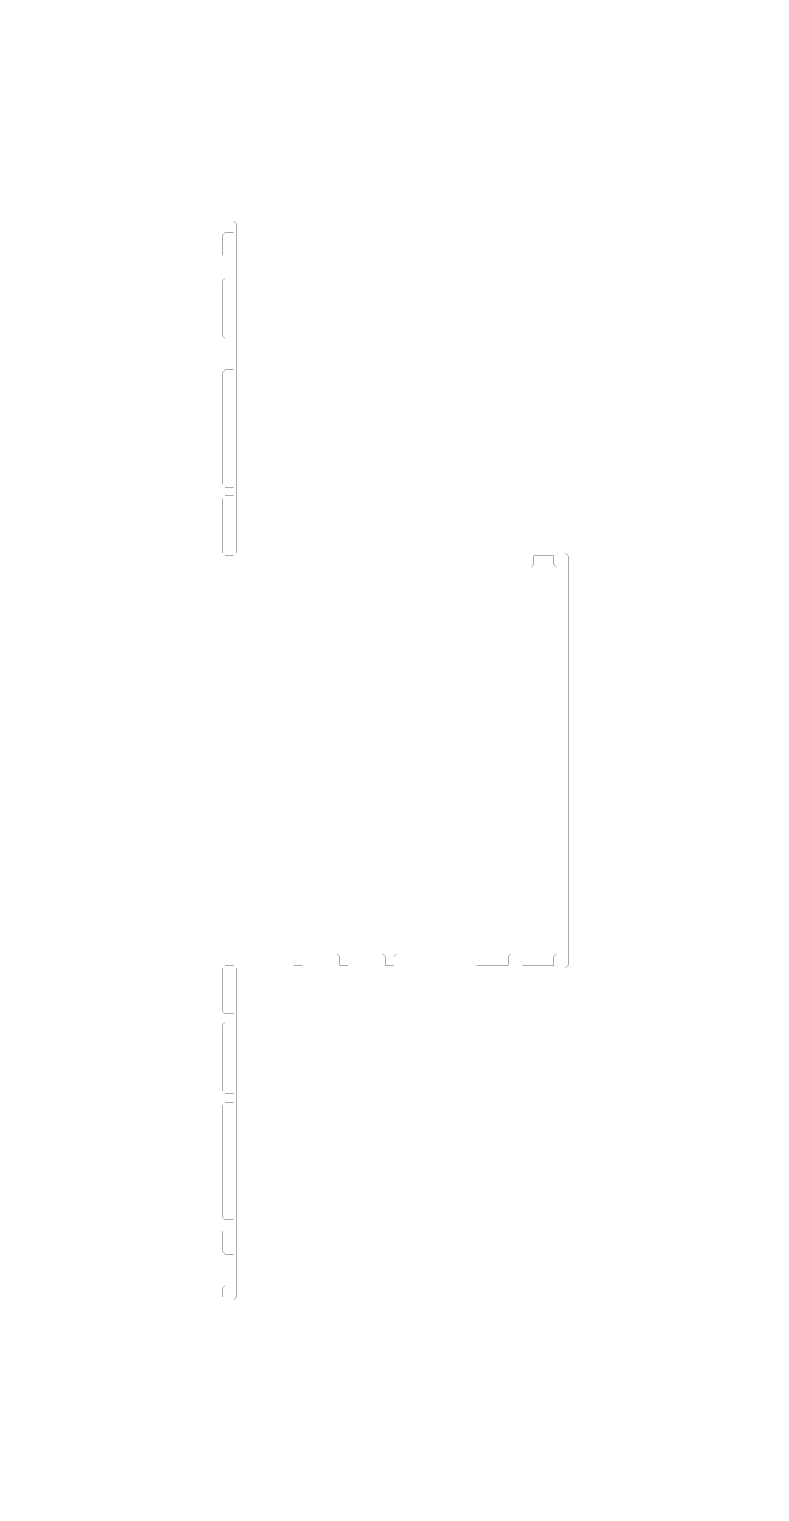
# Model space of a CAD drawing. Header units: metres. Extents: x 0 to 4971, y -4971 to 0.
# Drawn here: x 2485 to 4971, y -4971 to 0 of the extents above; entities that cross this region are included whole.
import ezdxf

# ---------------------------------------------------------------- set-up
doc = ezdxf.new("R2010")
doc.units = ezdxf.units.M
doc.layers.add('conductor', color=1, linetype='Continuous')
doc.layers.add('substrate', color=5, linetype='Continuous')

msp = doc.modelspace()

# ---------------------------------------------------------------- linework, layer by layer
at = {"layer": 'conductor', "const_width": 0.5}
msp.add_lwpolyline([(2480.6, -4309.5), (2490.3, -4309.5), (2500.1, -4309.5), (2509.8, -4309.5), (2519.5, -4309.5), (2529.3, -4309.5), (2539, -4309.5), (2548.7, -4309.5), (2558.4, -4309.5), (2568.2, -4309.5), (2577.9, -4309.5), (2587.6, -4309.5), (2597.3, -4309.5), (2607.1, -4309.5), (2616.8, -4309.5), (2626.5, -4309.5), (2636.3, -4309.5), (2646, -4309.5), (2655.7, -4309.5), (2665.4, -4309.5), (2675.2, -4309.5), (2684.9, -4309.5), (2694.6, -4309.5), (2704.4, -4309.5), (2714.1, -4309.5), (2723.8, -4309.5), (2733.5, -4309.5), (2743.3, -4309.5), (2753, -4309.5), (2762.7, -4309.5), (2772.4, -4309.5), (2782.2, -4309.5), (2791.9, -4309.5), (2801.6, -4309.5), (2811.4, -4309.5), (2821.1, -4309.5), (2830.8, -4309.5), (2840.5, -4309.5), (2850.3, -4309.5), (2860, -4309.5), (2869.7, -4309.5), (2879.5, -4309.5), (2889.2, -4309.5), (2898.9, -4309.5), (2908.6, -4309.5), (2918.4, -4309.5), (2928.1, -4309.5), (2937.8, -4309.5), (2947.5, -4309.5), (2957.3, -4309.5), (2967, -4309.5), (2976.7, -4309.5), (2986.5, -4309.5), (2996.2, -4309.5), (3005.9, -4309.5), (3015.6, -4309.5), (3025.4, -4309.5), (3035.1, -4309.5), (3044.8, -4309.5), (3054.6, -4309.5), (3064.3, -4309.5), (3074, -4309.5), (3083.7, -4309.5), (3093.5, -4309.5), (3103.2, -4309.5), (3112.9, -4309.5), (3122.7, -4309.5), (3132.4, -4309.5), (3142.1, -4309.5), (3142.1, -4299.7), (3142.1, -4290), (3142.1, -4280.3), (3151.8, -4270.5), (3161.6, -4270.5), (3171.3, -4270.5), (3181, -4270.5), (3181, -4260.8), (3181, -4251.1), (3181, -4241.4), (3181, -4231.6), (3181, -4221.9), (3181, -4212.2), (3181, -4202.4), (3181, -4192.7), (3181, -4183), (3181, -4173.3), (3181, -4163.5), (3171.3, -4163.5), (3161.6, -4163.5), (3151.8, -4163.5), (3142.1, -4153.8), (3142.1, -4144.1), (3142.1, -4134.4), (3142.1, -4124.6), (3142.1, -4114.9), (3142.1, -4105.2), (3142.1, -4095.4), (3142.1, -4085.7), (3151.8, -4076), (3161.6, -4076), (3171.3, -4076), (3181, -4076), (3181, -4066.3), (3181, -4056.5), (3181, -4046.8), (3171.3, -4046.8), (3161.6, -4046.8), (3151.8, -4046.8), (3142.1, -4037.1), (3142.1, -4027.3), (3142.1, -4017.6), (3142.1, -4007.9), (3142.1, -3998.2), (3142.1, -3988.4), (3142.1, -3978.7), (3142.1, -3969), (3142.1, -3959.2), (3142.1, -3949.5), (3142.1, -3939.8), (3142.1, -3930.1), (3142.1, -3920.3), (3142.1, -3910.6), (3142.1, -3900.9), (3142.1, -3891.2), (3142.1, -3881.4), (3142.1, -3871.7), (3142.1, -3862), (3142.1, -3852.2), (3142.1, -3842.5), (3142.1, -3832.8), (3142.1, -3823.1), (3142.1, -3813.3), (3142.1, -3803.6), (3142.1, -3793.9), (3142.1, -3784.1), (3142.1, -3774.4), (3142.1, -3764.7), (3142.1, -3755), (3142.1, -3745.2), (3142.1, -3735.5), (3142.1, -3725.8), (3142.1, -3716.1), (3142.1, -3706.3), (3142.1, -3696.6), (3142.1, -3686.9), (3142.1, -3677.1), (3142.1, -3667.4), (3142.1, -3657.7), (3151.8, -3648), (3161.6, -3648), (3171.3, -3648), (3181, -3648), (3181, -3638.2), (3181, -3628.5), (3181, -3618.8), (3171.3, -3618.8), (3161.6, -3618.8), (3151.8, -3618.8), (3142.1, -3609), (3142.1, -3599.3), (3142.1, -3589.6), (3142.1, -3579.9), (3142.1, -3570.1), (3142.1, -3560.4), (3142.1, -3550.7), (3142.1, -3541), (3142.1, -3531.2), (3142.1, -3521.5), (3142.1, -3511.8), (3142.1, -3502), (3142.1, -3492.3), (3142.1, -3482.6), (3142.1, -3472.9), (3142.1, -3463.1), (3142.1, -3453.4), (3142.1, -3443.7), (3142.1, -3433.9), (3142.1, -3424.2), (3142.1, -3414.5), (3142.1, -3404.8), (3142.1, -3395), (3142.1, -3385.3), (3151.8, -3375.6), (3161.6, -3375.6), (3171.3, -3375.6), (3181, -3375.6), (3181, -3365.8), (3181, -3356.1), (3181, -3346.4), (3171.3, -3346.4), (3161.6, -3346.4), (3151.8, -3346.4), (3142.1, -3336.7), (3142.1, -3326.9), (3142.1, -3317.2), (3142.1, -3307.5), (3142.1, -3297.8), (3142.1, -3288), (3142.1, -3278.3), (3142.1, -3268.6), (3142.1, -3258.8), (3142.1, -3249.1), (3142.1, -3239.4), (3142.1, -3229.7), (3142.1, -3219.9), (3142.1, -3210.2), (3142.1, -3200.5), (3142.1, -3190.7), (3151.8, -3181), (3161.6, -3181), (3171.3, -3181), (3181, -3181), (3181, -3171.3), (3181, -3161.6), (3181, -3151.8), (3190.7, -3142.1), (3200.5, -3142.1), (3210.2, -3142.1), (3219.9, -3142.1), (3229.7, -3142.1), (3239.4, -3142.1), (3249.1, -3142.1), (3258.8, -3142.1), (3268.6, -3142.1), (3278.3, -3142.1), (3288, -3142.1), (3297.8, -3142.1), (3307.5, -3142.1), (3317.2, -3142.1), (3326.9, -3142.1), (3336.7, -3142.1), (3346.4, -3142.1), (3356.1, -3142.1), (3365.8, -3142.1), (3375.6, -3142.1), (3385.3, -3151.8), (3385.3, -3161.6), (3385.3, -3171.3), (3385.3, -3181), (3395, -3181), (3404.8, -3181), (3414.5, -3181), (3414.5, -3171.3), (3414.5, -3161.6), (3414.5, -3151.8), (3424.2, -3142.1), (3433.9, -3142.1), (3443.7, -3142.1), (3453.4, -3142.1), (3463.1, -3142.1), (3472.9, -3142.1), (3482.6, -3142.1), (3492.3, -3142.1), (3502, -3142.1), (3511.8, -3142.1), (3521.5, -3142.1), (3531.2, -3142.1), (3541, -3151.8), (3541, -3161.6), (3541, -3171.3), (3541, -3181), (3550.7, -3181), (3560.4, -3181), (3570.1, -3181), (3570.1, -3171.3), (3570.1, -3161.6), (3570.1, -3151.8), (3579.9, -3142.1), (3589.6, -3142.1), (3599.3, -3142.1), (3609, -3142.1), (3618.8, -3142.1), (3628.5, -3142.1), (3638.2, -3142.1), (3648, -3142.1), (3657.7, -3142.1), (3667.4, -3142.1), (3677.1, -3142.1), (3686.9, -3142.1), (3696.6, -3151.8), (3696.6, -3161.6), (3696.6, -3171.3), (3696.6, -3181), (3706.3, -3181), (3716.1, -3181), (3725.8, -3181), (3725.8, -3171.3), (3725.8, -3161.6), (3725.8, -3151.8), (3735.5, -3142.1), (3745.2, -3142.1), (3755, -3142.1), (3764.7, -3142.1), (3774.4, -3142.1), (3784.1, -3142.1), (3793.9, -3142.1), (3803.6, -3142.1), (3813.3, -3142.1), (3823.1, -3142.1), (3832.8, -3142.1), (3842.5, -3142.1), (3852.2, -3142.1), (3862, -3142.1), (3871.7, -3142.1), (3881.4, -3142.1), (3891.2, -3142.1), (3900.9, -3142.1), (3910.6, -3142.1), (3920.3, -3142.1), (3930.1, -3142.1), (3939.8, -3142.1), (3949.5, -3142.1), (3959.2, -3142.1), (3969, -3142.1), (3978.7, -3142.1), (3988.4, -3142.1), (3998.2, -3142.1), (4007.9, -3151.8), (4007.9, -3161.6), (4007.9, -3171.3), (4007.9, -3181), (4017.6, -3181), (4027.3, -3181), (4037.1, -3181), (4046.8, -3181), (4056.5, -3181), (4066.3, -3181), (4076, -3181), (4085.7, -3181), (4095.4, -3181), (4105.2, -3181), (4114.9, -3181), (4114.9, -3171.3), (4114.9, -3161.6), (4114.9, -3151.8), (4124.6, -3142.1), (4134.4, -3142.1), (4144.1, -3142.1), (4153.8, -3142.1), (4163.5, -3151.8), (4163.5, -3161.6), (4163.5, -3171.3), (4163.5, -3181), (4173.3, -3181), (4183, -3181), (4192.7, -3181), (4202.4, -3181), (4212.2, -3181), (4221.9, -3181), (4231.6, -3181), (4241.4, -3181), (4251.1, -3181), (4260.8, -3181), (4270.5, -3181), (4270.5, -3171.3), (4270.5, -3161.6), (4270.5, -3151.8), (4280.3, -3142.1), (4290, -3142.1), (4299.7, -3142.1), (4309.5, -3142.1), (4309.5, -3132.4), (4309.5, -3122.7), (4309.5, -3112.9), (4309.5, -3103.2), (4309.5, -3093.5), (4309.5, -3083.7), (4309.5, -3074), (4309.5, -3064.3), (4309.5, -3054.6), (4309.5, -3044.8), (4309.5, -3035.1), (4309.5, -3025.4), (4309.5, -3015.6), (4309.5, -3005.9), (4309.5, -2996.2), (4309.5, -2986.5), (4309.5, -2976.7), (4309.5, -2967), (4309.5, -2957.3), (4309.5, -2947.5), (4309.5, -2937.8), (4309.5, -2928.1), (4309.5, -2918.4), (4309.5, -2908.6), (4309.5, -2898.9), (4309.5, -2889.2), (4309.5, -2879.5), (4309.5, -2869.7), (4309.5, -2860), (4309.5, -2850.3), (4309.5, -2840.5), (4309.5, -2830.8), (4309.5, -2821.1), (4309.5, -2811.4), (4309.5, -2801.6), (4309.5, -2791.9), (4309.5, -2782.2), (4309.5, -2772.4), (4309.5, -2762.7), (4309.5, -2753), (4309.5, -2743.3), (4309.5, -2733.5), (4309.5, -2723.8), (4309.5, -2714.1), (4309.5, -2704.4), (4309.5, -2694.6), (4309.5, -2684.9), (4309.5, -2675.2), (4309.5, -2665.4), (4309.5, -2655.7), (4309.5, -2646), (4309.5, -2636.3), (4309.5, -2626.5), (4309.5, -2616.8), (4309.5, -2607.1), (4309.5, -2597.3), (4309.5, -2587.6), (4309.5, -2577.9), (4309.5, -2568.2), (4309.5, -2558.4), (4309.5, -2548.7), (4309.5, -2539), (4309.5, -2529.3), (4309.5, -2519.5), (4309.5, -2509.8), (4309.5, -2500.1), (4309.5, -2490.3), (4309.5, -2480.6), (4309.5, -2470.9), (4309.5, -2461.2), (4309.5, -2451.4), (4309.5, -2441.7), (4309.5, -2432), (4309.5, -2422.2), (4309.5, -2412.5), (4309.5, -2402.8), (4309.5, -2393.1), (4309.5, -2383.3), (4309.5, -2373.6), (4309.5, -2363.9), (4309.5, -2354.1), (4309.5, -2344.4), (4309.5, -2334.7), (4309.5, -2325), (4309.5, -2315.2), (4309.5, -2305.5), (4309.5, -2295.8), (4309.5, -2286.1), (4309.5, -2276.3), (4309.5, -2266.6), (4309.5, -2256.9), (4309.5, -2247.1), (4309.5, -2237.4), (4309.5, -2227.7), (4309.5, -2218), (4309.5, -2208.2), (4309.5, -2198.5), (4309.5, -2188.8), (4309.5, -2179), (4309.5, -2169.3), (4309.5, -2159.6), (4309.5, -2149.9), (4309.5, -2140.1), (4309.5, -2130.4), (4309.5, -2120.7), (4309.5, -2111), (4309.5, -2101.2), (4309.5, -2091.5), (4309.5, -2081.8), (4309.5, -2072), (4309.5, -2062.3), (4309.5, -2052.6), (4309.5, -2042.9), (4309.5, -2033.1), (4309.5, -2023.4), (4309.5, -2013.7), (4309.5, -2003.9), (4309.5, -1994.2), (4309.5, -1984.5), (4309.5, -1974.8), (4309.5, -1965), (4309.5, -1955.3), (4309.5, -1945.6), (4309.5, -1935.8), (4309.5, -1926.1), (4309.5, -1916.4), (4309.5, -1906.7), (4309.5, -1896.9), (4309.5, -1887.2), (4309.5, -1877.5), (4309.5, -1867.8), (4309.5, -1858), (4309.5, -1848.3), (4309.5, -1838.6), (4309.5, -1828.8), (4299.7, -1828.8), (4290, -1828.8), (4280.3, -1828.8), (4270.5, -1819.1), (4270.5, -1809.4), (4270.5, -1799.7), (4270.5, -1789.9), (4260.8, -1789.9), (4251.1, -1789.9), (4241.4, -1789.9), (4231.6, -1789.9), (4221.9, -1789.9), (4212.2, -1789.9), (4202.4, -1789.9), (4202.4, -1799.7), (4202.4, -1809.4), (4202.4, -1819.1), (4192.7, -1828.8), (4183, -1828.8), (4173.3, -1828.8), (4163.5, -1828.8), (4153.8, -1828.8), (4144.1, -1828.8), (4134.4, -1828.8), (4124.6, -1828.8), (4114.9, -1828.8), (4105.2, -1828.8), (4095.4, -1828.8), (4085.7, -1828.8), (4076, -1828.8), (4066.3, -1828.8), (4056.5, -1828.8), (4046.8, -1828.8), (4037.1, -1828.8), (4027.3, -1828.8), (4017.6, -1828.8), (4007.9, -1828.8), (3998.2, -1828.8), (3988.4, -1828.8), (3978.7, -1828.8), (3969, -1828.8), (3959.2, -1828.8), (3949.5, -1828.8), (3939.8, -1828.8), (3930.1, -1828.8), (3920.3, -1828.8), (3910.6, -1828.8), (3900.9, -1828.8), (3891.2, -1828.8), (3881.4, -1828.8), (3871.7, -1828.8), (3862, -1828.8), (3852.2, -1828.8), (3842.5, -1828.8), (3832.8, -1828.8), (3823.1, -1828.8), (3813.3, -1828.8), (3803.6, -1828.8), (3793.9, -1828.8), (3784.1, -1828.8), (3774.4, -1828.8), (3764.7, -1828.8), (3755, -1828.8), (3745.2, -1828.8), (3735.5, -1828.8), (3725.8, -1828.8), (3716.1, -1828.8), (3706.3, -1828.8), (3696.6, -1828.8), (3686.9, -1828.8), (3677.1, -1828.8), (3667.4, -1828.8), (3657.7, -1828.8), (3648, -1828.8), (3638.2, -1828.8), (3628.5, -1828.8), (3618.8, -1828.8), (3609, -1828.8), (3599.3, -1828.8), (3589.6, -1828.8), (3579.9, -1828.8), (3570.1, -1828.8), (3560.4, -1828.8), (3550.7, -1828.8), (3541, -1828.8), (3531.2, -1828.8), (3521.5, -1828.8), (3511.8, -1828.8), (3502, -1828.8), (3492.3, -1828.8), (3482.6, -1828.8), (3472.9, -1828.8), (3463.1, -1828.8), (3453.4, -1828.8), (3443.7, -1828.8), (3433.9, -1828.8), (3424.2, -1828.8), (3414.5, -1828.8), (3404.8, -1828.8), (3395, -1828.8), (3385.3, -1828.8), (3375.6, -1828.8), (3365.8, -1828.8), (3356.1, -1828.8), (3346.4, -1828.8), (3336.7, -1828.8), (3326.9, -1828.8), (3317.2, -1828.8), (3307.5, -1828.8), (3297.8, -1828.8), (3288, -1828.8), (3278.3, -1828.8), (3268.6, -1828.8), (3258.8, -1828.8), (3249.1, -1828.8), (3239.4, -1828.8), (3229.7, -1828.8), (3219.9, -1828.8), (3210.2, -1828.8), (3200.5, -1828.8), (3190.7, -1828.8), (3181, -1819.1), (3181, -1809.4), (3181, -1799.7), (3181, -1789.9), (3171.3, -1789.9), (3161.6, -1789.9), (3151.8, -1789.9), (3142.1, -1780.2), (3142.1, -1770.5), (3142.1, -1760.7), (3142.1, -1751), (3142.1, -1741.3), (3142.1, -1731.6), (3142.1, -1721.8), (3142.1, -1712.1), (3142.1, -1702.4), (3142.1, -1692.7), (3142.1, -1682.9), (3142.1, -1673.2), (3142.1, -1663.5), (3142.1, -1653.7), (3142.1, -1644), (3142.1, -1634.3), (3142.1, -1624.6), (3142.1, -1614.8), (3142.1, -1605.1), (3142.1, -1595.4), (3151.8, -1585.6), (3161.6, -1585.6), (3171.3, -1585.6), (3181, -1585.6), (3181, -1575.9), (3181, -1566.2), (3181, -1556.5), (3171.3, -1556.5), (3161.6, -1556.5), (3151.8, -1556.5), (3142.1, -1546.7), (3142.1, -1537), (3142.1, -1527.3), (3142.1, -1517.6), (3142.1, -1507.8), (3142.1, -1498.1), (3142.1, -1488.4), (3142.1, -1478.6), (3142.1, -1468.9), (3142.1, -1459.2), (3142.1, -1449.5), (3142.1, -1439.7), (3142.1, -1430), (3142.1, -1420.3), (3142.1, -1410.5), (3142.1, -1400.8), (3142.1, -1391.1), (3142.1, -1381.4), (3142.1, -1371.6), (3142.1, -1361.9), (3142.1, -1352.2), (3142.1, -1342.4), (3142.1, -1332.7), (3142.1, -1323), (3142.1, -1313.3), (3142.1, -1303.5), (3142.1, -1293.8), (3142.1, -1284.1), (3142.1, -1274.4), (3142.1, -1264.6), (3142.1, -1254.9), (3142.1, -1245.2), (3142.1, -1235.4), (3142.1, -1225.7), (3142.1, -1216), (3142.1, -1206.3), (3142.1, -1196.5), (3142.1, -1186.8), (3142.1, -1177.1), (3142.1, -1167.3), (3151.8, -1157.6), (3161.6, -1157.6), (3171.3, -1157.6), (3181, -1157.6), (3181, -1147.9), (3181, -1138.2), (3181, -1128.4), (3181, -1118.7), (3181, -1109), (3181, -1099.3), (3181, -1089.5), (3181, -1079.8), (3181, -1070.1), (3181, -1060.3), (3181, -1050.6), (3171.3, -1050.6), (3161.6, -1050.6), (3151.8, -1050.6), (3142.1, -1040.9), (3142.1, -1031.2), (3142.1, -1021.4), (3142.1, -1011.7), (3142.1, -1002), (3142.1, -992.2), (3142.1, -982.5), (3142.1, -972.8), (3142.1, -963.1), (3142.1, -953.3), (3142.1, -943.6), (3142.1, -933.9), (3142.1, -924.1), (3142.1, -914.4), (3142.1, -904.7), (3142.1, -895), (3142.1, -885.2), (3142.1, -875.5), (3142.1, -865.8), (3142.1, -856.1), (3151.8, -846.3), (3161.6, -846.3), (3171.3, -846.3), (3181, -846.3), (3181, -836.6), (3181, -826.9), (3181, -817.1), (3181, -807.4), (3181, -797.7), (3181, -788), (3181, -778.2), (3171.3, -778.2), (3161.6, -778.2), (3151.8, -778.2), (3142.1, -768.5), (3142.1, -758.8), (3142.1, -749), (3142.1, -739.3), (3142.1, -729.6), (3142.1, -719.9), (3142.1, -710.1), (3142.1, -700.4), (3151.8, -690.7), (3161.6, -690.7), (3171.3, -690.7), (3181, -690.7), (3181, -681), (3181, -671.2), (3181, -661.5), (3171.3, -661.5), (3161.6, -661.5), (3151.8, -661.5), (3142.1, -661.5), (3132.4, -661.5), (3122.7, -661.5), (3112.9, -661.5), (3103.2, -661.5), (3093.5, -661.5), (3083.7, -661.5), (3074, -661.5), (3064.3, -661.5), (3054.6, -661.5), (3044.8, -661.5), (3035.1, -661.5), (3025.4, -661.5), (3015.6, -661.5), (3005.9, -661.5), (2996.2, -661.5), (2986.5, -661.5), (2976.7, -661.5), (2967, -661.5), (2957.3, -661.5), (2947.5, -661.5), (2937.8, -661.5), (2928.1, -661.5), (2918.4, -661.5), (2908.6, -661.5), (2898.9, -661.5), (2889.2, -661.5), (2879.5, -661.5), (2869.7, -661.5), (2860, -661.5), (2850.3, -661.5), (2840.5, -661.5), (2830.8, -661.5), (2821.1, -661.5), (2811.4, -661.5), (2801.6, -661.5), (2791.9, -661.5), (2782.2, -661.5), (2772.4, -661.5), (2762.7, -661.5), (2753, -661.5), (2743.3, -661.5), (2733.5, -661.5), (2723.8, -661.5), (2714.1, -661.5), (2704.4, -661.5), (2694.6, -661.5), (2684.9, -661.5), (2675.2, -661.5), (2665.4, -661.5), (2655.7, -661.5), (2646, -661.5), (2636.3, -661.5), (2626.5, -661.5), (2616.8, -661.5), (2607.1, -661.5), (2597.3, -661.5), (2587.6, -661.5), (2577.9, -661.5), (2568.2, -661.5), (2558.4, -661.5), (2548.7, -661.5), (2539, -661.5), (2529.3, -661.5), (2519.5, -661.5), (2509.8, -661.5), (2500.1, -661.5), (2490.3, -661.5), (2480.6, -661.5)], dxfattribs=at)
at = {"layer": 'substrate', "const_width": 0.5}
for points in [[(2480.6, -4970.9), (2490.3, -4970.9), (2500.1, -4970.9), (2509.8, -4970.9), (2519.5, -4970.9), (2529.3, -4970.9), (2539, -4970.9), (2548.7, -4970.9), (2558.4, -4970.9), (2568.2, -4970.9), (2577.9, -4970.9), (2587.6, -4970.9), (2597.3, -4970.9), (2607.1, -4970.9), (2616.8, -4970.9), (2626.5, -4970.9), (2636.3, -4970.9), (2646, -4970.9), (2655.7, -4970.9), (2665.4, -4970.9), (2675.2, -4970.9), (2684.9, -4970.9), (2694.6, -4970.9), (2704.4, -4970.9), (2714.1, -4970.9), (2723.8, -4970.9), (2733.5, -4970.9), (2743.3, -4970.9), (2753, -4970.9), (2762.7, -4970.9), (2772.4, -4970.9), (2782.2, -4970.9), (2791.9, -4970.9), (2801.6, -4970.9), (2811.4, -4970.9), (2821.1, -4970.9), (2830.8, -4970.9), (2840.5, -4970.9), (2850.3, -4970.9), (2860, -4970.9), (2869.7, -4970.9), (2879.5, -4970.9), (2889.2, -4970.9), (2898.9, -4970.9), (2908.6, -4970.9), (2918.4, -4970.9), (2928.1, -4970.9), (2937.8, -4970.9), (2947.5, -4970.9), (2957.3, -4970.9), (2967, -4970.9), (2976.7, -4970.9), (2986.5, -4970.9), (2996.2, -4970.9), (3005.9, -4970.9), (3015.6, -4970.9), (3025.4, -4970.9), (3035.1, -4970.9), (3044.8, -4970.9), (3054.6, -4970.9), (3064.3, -4970.9), (3074, -4970.9), (3083.7, -4970.9), (3093.5, -4970.9), (3103.2, -4970.9), (3112.9, -4970.9), (3122.7, -4970.9), (3132.4, -4970.9), (3142.1, -4970.9), (3151.8, -4970.9), (3161.6, -4970.9), (3171.3, -4970.9), (3181, -4970.9), (3190.7, -4970.9), (3200.5, -4970.9), (3210.2, -4970.9), (3219.9, -4970.9), (3229.7, -4970.9), (3239.4, -4970.9), (3249.1, -4970.9), (3258.8, -4970.9), (3268.6, -4970.9), (3278.3, -4970.9), (3288, -4970.9), (3297.8, -4970.9), (3307.5, -4970.9), (3317.2, -4970.9), (3326.9, -4970.9), (3336.7, -4970.9), (3346.4, -4970.9), (3356.1, -4970.9), (3365.8, -4970.9), (3375.6, -4970.9), (3385.3, -4970.9), (3395, -4970.9), (3404.8, -4970.9), (3414.5, -4970.9), (3424.2, -4970.9), (3433.9, -4970.9), (3443.7, -4970.9), (3453.4, -4970.9), (3463.1, -4970.9), (3472.9, -4970.9), (3482.6, -4970.9), (3492.3, -4970.9), (3502, -4970.9), (3511.8, -4970.9), (3521.5, -4970.9), (3531.2, -4970.9), (3541, -4970.9), (3550.7, -4970.9), (3560.4, -4970.9), (3570.1, -4970.9), (3579.9, -4970.9), (3589.6, -4970.9), (3599.3, -4970.9), (3609, -4970.9), (3618.8, -4970.9), (3628.5, -4970.9), (3638.2, -4970.9), (3648, -4970.9), (3657.7, -4970.9), (3667.4, -4970.9), (3677.1, -4970.9), (3686.9, -4970.9), (3696.6, -4970.9), (3706.3, -4970.9), (3716.1, -4970.9), (3725.8, -4970.9), (3735.5, -4970.9), (3745.2, -4970.9), (3755, -4970.9), (3764.7, -4970.9), (3774.4, -4970.9), (3784.1, -4970.9), (3793.9, -4970.9), (3803.6, -4970.9), (3813.3, -4970.9), (3823.1, -4970.9), (3832.8, -4970.9), (3842.5, -4970.9), (3852.2, -4970.9), (3862, -4970.9), (3871.7, -4970.9), (3881.4, -4970.9), (3891.2, -4970.9), (3900.9, -4970.9), (3910.6, -4970.9), (3920.3, -4970.9), (3930.1, -4970.9), (3939.8, -4970.9), (3949.5, -4970.9), (3959.2, -4970.9), (3969, -4970.9), (3978.7, -4970.9), (3988.4, -4970.9), (3998.2, -4970.9), (4007.9, -4970.9), (4017.6, -4970.9), (4027.3, -4970.9), (4037.1, -4970.9), (4046.8, -4970.9), (4056.5, -4970.9), (4066.3, -4970.9), (4076, -4970.9), (4085.7, -4970.9), (4095.4, -4970.9), (4105.2, -4970.9), (4114.9, -4970.9), (4124.6, -4970.9), (4134.4, -4970.9), (4144.1, -4970.9), (4153.8, -4970.9), (4163.5, -4970.9), (4173.3, -4970.9), (4183, -4970.9), (4192.7, -4970.9), (4202.4, -4970.9), (4212.2, -4970.9), (4221.9, -4970.9), (4231.6, -4970.9), (4241.4, -4970.9), (4251.1, -4970.9), (4260.8, -4970.9), (4270.5, -4970.9), (4280.3, -4970.9), (4290, -4970.9), (4299.7, -4970.9), (4309.5, -4970.9), (4319.2, -4970.9), (4328.9, -4970.9), (4338.6, -4970.9), (4348.4, -4970.9), (4358.1, -4970.9), (4367.8, -4970.9), (4377.5, -4970.9), (4387.3, -4970.9), (4397, -4970.9), (4406.7, -4970.9), (4416.5, -4970.9), (4426.2, -4970.9), (4435.9, -4970.9), (4445.6, -4970.9), (4455.4, -4970.9), (4465.1, -4970.9), (4474.8, -4970.9), (4484.6, -4970.9), (4494.3, -4970.9), (4504, -4970.9), (4513.7, -4970.9), (4523.5, -4970.9), (4533.2, -4970.9), (4542.9, -4970.9), (4552.7, -4970.9), (4562.4, -4970.9), (4572.1, -4970.9), (4581.8, -4970.9), (4591.6, -4970.9), (4601.3, -4970.9), (4611, -4970.9), (4620.7, -4970.9), (4630.5, -4970.9), (4640.2, -4970.9), (4649.9, -4970.9), (4659.7, -4970.9), (4669.4, -4970.9), (4679.1, -4970.9), (4688.8, -4970.9), (4698.6, -4970.9), (4708.3, -4970.9), (4718, -4970.9), (4727.8, -4970.9), (4737.5, -4970.9), (4747.2, -4970.9), (4756.9, -4970.9), (4766.7, -4970.9), (4776.4, -4970.9), (4786.1, -4970.9), (4795.8, -4970.9), (4805.6, -4970.9), (4815.3, -4970.9), (4825, -4970.9), (4834.8, -4970.9), (4844.5, -4970.9), (4854.2, -4970.9), (4863.9, -4970.9), (4873.7, -4970.9), (4883.4, -4970.9), (4893.1, -4970.9), (4902.9, -4970.9), (4912.6, -4970.9), (4922.3, -4970.9), (4932, -4970.9), (4941.8, -4970.9), (4951.5, -4970.9), (4961.2, -4970.9), (4970.9, -4970.9), (4970.9, -4961.2), (4970.9, -4951.5), (4970.9, -4941.8), (4970.9, -4932), (4970.9, -4922.3), (4970.9, -4912.6), (4970.9, -4902.9), (4970.9, -4893.1), (4970.9, -4883.4), (4970.9, -4873.7), (4970.9, -4863.9), (4970.9, -4854.2), (4970.9, -4844.5), (4970.9, -4834.8), (4970.9, -4825), (4970.9, -4815.3), (4970.9, -4805.6), (4970.9, -4795.8), (4970.9, -4786.1), (4970.9, -4776.4), (4970.9, -4766.7), (4970.9, -4756.9), (4970.9, -4747.2), (4970.9, -4737.5), (4970.9, -4727.8), (4970.9, -4718), (4970.9, -4708.3), (4970.9, -4698.6), (4970.9, -4688.8), (4970.9, -4679.1), (4970.9, -4669.4), (4970.9, -4659.7), (4970.9, -4649.9), (4970.9, -4640.2), (4970.9, -4630.5), (4970.9, -4620.7), (4970.9, -4611), (4970.9, -4601.3), (4970.9, -4591.6), (4970.9, -4581.8), (4970.9, -4572.1), (4970.9, -4562.4), (4970.9, -4552.7), (4970.9, -4542.9), (4970.9, -4533.2), (4970.9, -4523.5), (4970.9, -4513.7), (4970.9, -4504), (4970.9, -4494.3), (4970.9, -4484.6), (4970.9, -4474.8), (4970.9, -4465.1), (4970.9, -4455.4), (4970.9, -4445.6), (4970.9, -4435.9), (4970.9, -4426.2), (4970.9, -4416.5), (4970.9, -4406.7), (4970.9, -4397), (4970.9, -4387.3), (4970.9, -4377.5), (4970.9, -4367.8), (4970.9, -4358.1), (4970.9, -4348.4), (4970.9, -4338.6), (4970.9, -4328.9), (4970.9, -4319.2), (4970.9, -4309.5), (4970.9, -4299.7), (4970.9, -4290), (4970.9, -4280.3), (4970.9, -4270.5), (4970.9, -4260.8), (4970.9, -4251.1), (4970.9, -4241.4), (4970.9, -4231.6), (4970.9, -4221.9), (4970.9, -4212.2), (4970.9, -4202.4), (4970.9, -4192.7), (4970.9, -4183), (4970.9, -4173.3), (4970.9, -4163.5), (4970.9, -4153.8), (4970.9, -4144.1), (4970.9, -4134.4), (4970.9, -4124.6), (4970.9, -4114.9), (4970.9, -4105.2), (4970.9, -4095.4), (4970.9, -4085.7), (4970.9, -4076), (4970.9, -4066.3), (4970.9, -4056.5), (4970.9, -4046.8), (4970.9, -4037.1), (4970.9, -4027.3), (4970.9, -4017.6), (4970.9, -4007.9), (4970.9, -3998.2), (4970.9, -3988.4), (4970.9, -3978.7), (4970.9, -3969), (4970.9, -3959.2), (4970.9, -3949.5), (4970.9, -3939.8), (4970.9, -3930.1), (4970.9, -3920.3), (4970.9, -3910.6), (4970.9, -3900.9), (4970.9, -3891.2), (4970.9, -3881.4), (4970.9, -3871.7), (4970.9, -3862), (4970.9, -3852.2), (4970.9, -3842.5), (4970.9, -3832.8), (4970.9, -3823.1), (4970.9, -3813.3), (4970.9, -3803.6), (4970.9, -3793.9), (4970.9, -3784.1), (4970.9, -3774.4), (4970.9, -3764.7), (4970.9, -3755), (4970.9, -3745.2), (4970.9, -3735.5), (4970.9, -3725.8), (4970.9, -3716.1), (4970.9, -3706.3), (4970.9, -3696.6), (4970.9, -3686.9), (4970.9, -3677.1), (4970.9, -3667.4), (4970.9, -3657.7), (4970.9, -3648), (4970.9, -3638.2), (4970.9, -3628.5), (4970.9, -3618.8), (4970.9, -3609), (4970.9, -3599.3), (4970.9, -3589.6), (4970.9, -3579.9), (4970.9, -3570.1), (4970.9, -3560.4), (4970.9, -3550.7), (4970.9, -3541), (4970.9, -3531.2), (4970.9, -3521.5), (4970.9, -3511.8), (4970.9, -3502), (4970.9, -3492.3), (4970.9, -3482.6), (4970.9, -3472.9), (4970.9, -3463.1), (4970.9, -3453.4), (4970.9, -3443.7), (4970.9, -3433.9), (4970.9, -3424.2), (4970.9, -3414.5), (4970.9, -3404.8), (4970.9, -3395), (4970.9, -3385.3), (4970.9, -3375.6), (4970.9, -3365.8), (4970.9, -3356.1), (4970.9, -3346.4), (4970.9, -3336.7), (4970.9, -3326.9), (4970.9, -3317.2), (4970.9, -3307.5), (4970.9, -3297.8), (4970.9, -3288), (4970.9, -3278.3), (4970.9, -3268.6), (4970.9, -3258.8), (4970.9, -3249.1), (4970.9, -3239.4), (4970.9, -3229.7), (4970.9, -3219.9), (4970.9, -3210.2), (4970.9, -3200.5), (4970.9, -3190.7), (4970.9, -3181), (4970.9, -3171.3), (4970.9, -3161.6), (4970.9, -3151.8), (4970.9, -3142.1), (4970.9, -3132.4), (4970.9, -3122.7), (4970.9, -3112.9), (4970.9, -3103.2), (4970.9, -3093.5), (4970.9, -3083.7), (4970.9, -3074), (4970.9, -3064.3), (4970.9, -3054.6), (4970.9, -3044.8), (4970.9, -3035.1), (4970.9, -3025.4), (4970.9, -3015.6), (4970.9, -3005.9), (4970.9, -2996.2), (4970.9, -2986.5), (4970.9, -2976.7), (4970.9, -2967), (4970.9, -2957.3), (4970.9, -2947.5), (4970.9, -2937.8), (4970.9, -2928.1), (4970.9, -2918.4), (4970.9, -2908.6), (4970.9, -2898.9), (4970.9, -2889.2), (4970.9, -2879.5), (4970.9, -2869.7), (4970.9, -2860), (4970.9, -2850.3), (4970.9, -2840.5), (4970.9, -2830.8), (4970.9, -2821.1), (4970.9, -2811.4), (4970.9, -2801.6), (4970.9, -2791.9), (4970.9, -2782.2), (4970.9, -2772.4), (4970.9, -2762.7), (4970.9, -2753), (4970.9, -2743.3), (4970.9, -2733.5), (4970.9, -2723.8), (4970.9, -2714.1), (4970.9, -2704.4), (4970.9, -2694.6), (4970.9, -2684.9), (4970.9, -2675.2), (4970.9, -2665.4), (4970.9, -2655.7), (4970.9, -2646), (4970.9, -2636.3), (4970.9, -2626.5), (4970.9, -2616.8), (4970.9, -2607.1), (4970.9, -2597.3), (4970.9, -2587.6), (4970.9, -2577.9), (4970.9, -2568.2), (4970.9, -2558.4), (4970.9, -2548.7), (4970.9, -2539), (4970.9, -2529.3), (4970.9, -2519.5), (4970.9, -2509.8), (4970.9, -2500.1), (4970.9, -2490.3), (4970.9, -2480.6), (4970.9, -2470.9), (4970.9, -2461.2), (4970.9, -2451.4), (4970.9, -2441.7), (4970.9, -2432), (4970.9, -2422.2), (4970.9, -2412.5), (4970.9, -2402.8), (4970.9, -2393.1), (4970.9, -2383.3), (4970.9, -2373.6), (4970.9, -2363.9), (4970.9, -2354.1), (4970.9, -2344.4), (4970.9, -2334.7), (4970.9, -2325), (4970.9, -2315.2), (4970.9, -2305.5), (4970.9, -2295.8), (4970.9, -2286.1), (4970.9, -2276.3), (4970.9, -2266.6), (4970.9, -2256.9), (4970.9, -2247.1), (4970.9, -2237.4), (4970.9, -2227.7), (4970.9, -2218), (4970.9, -2208.2), (4970.9, -2198.5), (4970.9, -2188.8), (4970.9, -2179), (4970.9, -2169.3), (4970.9, -2159.6), (4970.9, -2149.9), (4970.9, -2140.1), (4970.9, -2130.4), (4970.9, -2120.7), (4970.9, -2111), (4970.9, -2101.2), (4970.9, -2091.5), (4970.9, -2081.8), (4970.9, -2072), (4970.9, -2062.3), (4970.9, -2052.6), (4970.9, -2042.9), (4970.9, -2033.1), (4970.9, -2023.4), (4970.9, -2013.7), (4970.9, -2003.9), (4970.9, -1994.2), (4970.9, -1984.5), (4970.9, -1974.8), (4970.9, -1965), (4970.9, -1955.3), (4970.9, -1945.6), (4970.9, -1935.8), (4970.9, -1926.1), (4970.9, -1916.4), (4970.9, -1906.7), (4970.9, -1896.9), (4970.9, -1887.2), (4970.9, -1877.5), (4970.9, -1867.8), (4970.9, -1858), (4970.9, -1848.3), (4970.9, -1838.6), (4970.9, -1828.8), (4970.9, -1819.1), (4970.9, -1809.4), (4970.9, -1799.7), (4970.9, -1789.9), (4970.9, -1780.2), (4970.9, -1770.5), (4970.9, -1760.7), (4970.9, -1751), (4970.9, -1741.3), (4970.9, -1731.6), (4970.9, -1721.8), (4970.9, -1712.1), (4970.9, -1702.4), (4970.9, -1692.7), (4970.9, -1682.9), (4970.9, -1673.2), (4970.9, -1663.5), (4970.9, -1653.7), (4970.9, -1644), (4970.9, -1634.3), (4970.9, -1624.6), (4970.9, -1614.8), (4970.9, -1605.1), (4970.9, -1595.4), (4970.9, -1585.6), (4970.9, -1575.9), (4970.9, -1566.2), (4970.9, -1556.5), (4970.9, -1546.7), (4970.9, -1537), (4970.9, -1527.3), (4970.9, -1517.6), (4970.9, -1507.8), (4970.9, -1498.1), (4970.9, -1488.4), (4970.9, -1478.6), (4970.9, -1468.9), (4970.9, -1459.2), (4970.9, -1449.5), (4970.9, -1439.7), (4970.9, -1430), (4970.9, -1420.3), (4970.9, -1410.5), (4970.9, -1400.8), (4970.9, -1391.1), (4970.9, -1381.4), (4970.9, -1371.6), (4970.9, -1361.9), (4970.9, -1352.2), (4970.9, -1342.4), (4970.9, -1332.7), (4970.9, -1323), (4970.9, -1313.3), (4970.9, -1303.5), (4970.9, -1293.8), (4970.9, -1284.1), (4970.9, -1274.4), (4970.9, -1264.6), (4970.9, -1254.9), (4970.9, -1245.2), (4970.9, -1235.4), (4970.9, -1225.7), (4970.9, -1216), (4970.9, -1206.3), (4970.9, -1196.5), (4970.9, -1186.8), (4970.9, -1177.1), (4970.9, -1167.3), (4970.9, -1157.6), (4970.9, -1147.9), (4970.9, -1138.2), (4970.9, -1128.4), (4970.9, -1118.7), (4970.9, -1109), (4970.9, -1099.3), (4970.9, -1089.5), (4970.9, -1079.8), (4970.9, -1070.1), (4970.9, -1060.3), (4970.9, -1050.6), (4970.9, -1040.9), (4970.9, -1031.2), (4970.9, -1021.4), (4970.9, -1011.7), (4970.9, -1002), (4970.9, -992.2), (4970.9, -982.5), (4970.9, -972.8), (4970.9, -963.1), (4970.9, -953.3), (4970.9, -943.6), (4970.9, -933.9), (4970.9, -924.1), (4970.9, -914.4), (4970.9, -904.7), (4970.9, -895), (4970.9, -885.2), (4970.9, -875.5), (4970.9, -865.8), (4970.9, -856.1), (4970.9, -846.3), (4970.9, -836.6), (4970.9, -826.9), (4970.9, -817.1), (4970.9, -807.4), (4970.9, -797.7), (4970.9, -788), (4970.9, -778.2), (4970.9, -768.5), (4970.9, -758.8), (4970.9, -749), (4970.9, -739.3), (4970.9, -729.6), (4970.9, -719.9), (4970.9, -710.1), (4970.9, -700.4), (4970.9, -690.7), (4970.9, -681), (4970.9, -671.2), (4970.9, -661.5), (4970.9, -651.8), (4970.9, -642), (4970.9, -632.3), (4970.9, -622.6), (4970.9, -612.9), (4970.9, -603.1), (4970.9, -593.4), (4970.9, -583.7), (4970.9, -573.9), (4970.9, -564.2), (4970.9, -554.5), (4970.9, -544.8), (4970.9, -535), (4970.9, -525.3), (4970.9, -515.6), (4970.9, -505.9), (4970.9, -496.1), (4970.9, -486.4), (4970.9, -476.7), (4970.9, -466.9), (4970.9, -457.2), (4970.9, -447.5), (4970.9, -437.8), (4970.9, -428), (4970.9, -418.3), (4970.9, -408.6), (4970.9, -398.8), (4970.9, -389.1), (4970.9, -379.4), (4970.9, -369.7), (4970.9, -359.9), (4970.9, -350.2), (4970.9, -340.5), (4970.9, -330.7), (4970.9, -321), (4970.9, -311.3), (4970.9, -301.6), (4970.9, -291.8), (4970.9, -282.1), (4970.9, -272.4), (4970.9, -262.7), (4970.9, -252.9), (4970.9, -243.2), (4970.9, -233.5), (4970.9, -223.7), (4970.9, -214), (4970.9, -204.3), (4970.9, -194.6), (4970.9, -184.8), (4970.9, -175.1), (4970.9, -165.4), (4970.9, -155.6), (4970.9, -145.9), (4970.9, -136.2), (4970.9, -126.5), (4970.9, -116.7), (4970.9, -107), (4970.9, -97.3), (4970.9, -87.6), (4970.9, -77.8), (4970.9, -68.1), (4970.9, -58.4), (4970.9, -48.6), (4970.9, -38.9), (4970.9, -29.2), (4970.9, -19.5), (4970.9, -9.7), (4970.9, 0), (4961.2, 0), (4951.5, 0), (4941.8, 0), (4932, 0), (4922.3, 0), (4912.6, 0), (4902.9, 0), (4893.1, 0), (4883.4, 0), (4873.7, 0), (4863.9, 0), (4854.2, 0), (4844.5, 0), (4834.8, 0), (4825, 0), (4815.3, 0), (4805.6, 0), (4795.8, 0), (4786.1, 0), (4776.4, 0), (4766.7, 0), (4756.9, 0), (4747.2, 0), (4737.5, 0), (4727.8, 0), (4718, 0), (4708.3, 0), (4698.6, 0), (4688.8, 0), (4679.1, 0), (4669.4, 0), (4659.7, 0), (4649.9, 0), (4640.2, 0), (4630.5, 0), (4620.7, 0), (4611, 0), (4601.3, 0), (4591.6, 0), (4581.8, 0), (4572.1, 0), (4562.4, 0), (4552.7, 0), (4542.9, 0), (4533.2, 0), (4523.5, 0), (4513.7, 0), (4504, 0), (4494.3, 0), (4484.6, 0), (4474.8, 0), (4465.1, 0), (4455.4, 0), (4445.6, 0), (4435.9, 0), (4426.2, 0), (4416.5, 0), (4406.7, 0), (4397, 0), (4387.3, 0), (4377.5, 0), (4367.8, 0), (4358.1, 0), (4348.4, 0), (4338.6, 0), (4328.9, 0), (4319.2, 0), (4309.5, 0), (4299.7, 0), (4290, 0), (4280.3, 0), (4270.5, 0), (4260.8, 0), (4251.1, 0), (4241.4, 0), (4231.6, 0), (4221.9, 0), (4212.2, 0), (4202.4, 0), (4192.7, 0), (4183, 0), (4173.3, 0), (4163.5, 0), (4153.8, 0), (4144.1, 0), (4134.4, 0), (4124.6, 0), (4114.9, 0), (4105.2, 0), (4095.4, 0), (4085.7, 0), (4076, 0), (4066.3, 0), (4056.5, 0), (4046.8, 0), (4037.1, 0), (4027.3, 0), (4017.6, 0), (4007.9, 0), (3998.2, 0), (3988.4, 0), (3978.7, 0), (3969, 0), (3959.2, 0), (3949.5, 0), (3939.8, 0), (3930.1, 0), (3920.3, 0), (3910.6, 0), (3900.9, 0), (3891.2, 0), (3881.4, 0), (3871.7, 0), (3862, 0), (3852.2, 0), (3842.5, 0), (3832.8, 0), (3823.1, 0), (3813.3, 0), (3803.6, 0), (3793.9, 0), (3784.1, 0), (3774.4, 0), (3764.7, 0), (3755, 0), (3745.2, 0), (3735.5, 0), (3725.8, 0), (3716.1, 0), (3706.3, 0), (3696.6, 0), (3686.9, 0), (3677.1, 0), (3667.4, 0), (3657.7, 0), (3648, 0), (3638.2, 0), (3628.5, 0), (3618.8, 0), (3609, 0), (3599.3, 0), (3589.6, 0), (3579.9, 0), (3570.1, 0), (3560.4, 0), (3550.7, 0), (3541, 0), (3531.2, 0), (3521.5, 0), (3511.8, 0), (3502, 0), (3492.3, 0), (3482.6, 0), (3472.9, 0), (3463.1, 0), (3453.4, 0), (3443.7, 0), (3433.9, 0), (3424.2, 0), (3414.5, 0), (3404.8, 0), (3395, 0), (3385.3, 0), (3375.6, 0), (3365.8, 0), (3356.1, 0), (3346.4, 0), (3336.7, 0), (3326.9, 0), (3317.2, 0), (3307.5, 0), (3297.8, 0), (3288, 0), (3278.3, 0), (3268.6, 0), (3258.8, 0), (3249.1, 0), (3239.4, 0), (3229.7, 0), (3219.9, 0), (3210.2, 0), (3200.5, 0), (3190.7, 0), (3181, 0), (3171.3, 0), (3161.6, 0), (3151.8, 0), (3142.1, 0), (3132.4, 0), (3122.7, 0), (3112.9, 0), (3103.2, 0), (3093.5, 0), (3083.7, 0), (3074, 0), (3064.3, 0), (3054.6, 0), (3044.8, 0), (3035.1, 0), (3025.4, 0), (3015.6, 0), (3005.9, 0), (2996.2, 0), (2986.5, 0), (2976.7, 0), (2967, 0), (2957.3, 0), (2947.5, 0), (2937.8, 0), (2928.1, 0), (2918.4, 0), (2908.6, 0), (2898.9, 0), (2889.2, 0), (2879.5, 0), (2869.7, 0), (2860, 0), (2850.3, 0), (2840.5, 0), (2830.8, 0), (2821.1, 0), (2811.4, 0), (2801.6, 0), (2791.9, 0), (2782.2, 0), (2772.4, 0), (2762.7, 0), (2753, 0), (2743.3, 0), (2733.5, 0), (2723.8, 0), (2714.1, 0), (2704.4, 0), (2694.6, 0), (2684.9, 0), (2675.2, 0), (2665.4, 0), (2655.7, 0), (2646, 0), (2636.3, 0), (2626.5, 0), (2616.8, 0), (2607.1, 0), (2597.3, 0), (2587.6, 0), (2577.9, 0), (2568.2, 0), (2558.4, 0), (2548.7, 0), (2539, 0), (2529.3, 0), (2519.5, 0), (2509.8, 0), (2500.1, 0), (2490.3, 0), (2480.6, 0)], [(2480.6, -651.8), (2490.3, -651.8), (2500.1, -651.8), (2509.8, -651.8), (2519.5, -651.8), (2529.3, -651.8), (2539, -651.8), (2548.7, -651.8), (2558.4, -651.8), (2568.2, -651.8), (2577.9, -651.8), (2587.6, -651.8), (2597.3, -651.8), (2607.1, -651.8), (2616.8, -651.8), (2626.5, -651.8), (2636.3, -651.8), (2646, -651.8), (2655.7, -651.8), (2665.4, -651.8), (2675.2, -651.8), (2684.9, -651.8), (2694.6, -651.8), (2704.4, -651.8), (2714.1, -651.8), (2723.8, -651.8), (2733.5, -651.8), (2743.3, -651.8), (2753, -651.8), (2762.7, -651.8), (2772.4, -651.8), (2782.2, -651.8), (2791.9, -651.8), (2801.6, -651.8), (2811.4, -651.8), (2821.1, -651.8), (2830.8, -651.8), (2840.5, -651.8), (2850.3, -651.8), (2860, -651.8), (2869.7, -651.8), (2879.5, -651.8), (2889.2, -651.8), (2898.9, -651.8), (2908.6, -651.8), (2918.4, -651.8), (2928.1, -651.8), (2937.8, -651.8), (2947.5, -651.8), (2957.3, -651.8), (2967, -651.8), (2976.7, -651.8), (2986.5, -651.8), (2996.2, -651.8), (3005.9, -651.8), (3015.6, -651.8), (3025.4, -651.8), (3035.1, -651.8), (3044.8, -651.8), (3054.6, -651.8), (3064.3, -651.8), (3074, -651.8), (3083.7, -651.8), (3093.5, -651.8), (3103.2, -651.8), (3112.9, -651.8), (3122.7, -651.8), (3132.4, -651.8), (3142.1, -651.8), (3151.8, -651.8), (3161.6, -651.8), (3171.3, -651.8), (3181, -651.8), (3190.7, -661.5), (3190.7, -671.2), (3190.7, -681), (3190.7, -690.7), (3190.7, -700.4), (3190.7, -710.1), (3190.7, -719.9), (3190.7, -729.6), (3190.7, -739.3), (3190.7, -749), (3190.7, -758.8), (3190.7, -768.5), (3190.7, -778.2), (3190.7, -788), (3190.7, -797.7), (3190.7, -807.4), (3190.7, -817.1), (3190.7, -826.9), (3190.7, -836.6), (3190.7, -846.3), (3190.7, -856.1), (3190.7, -865.8), (3190.7, -875.5), (3190.7, -885.2), (3190.7, -895), (3190.7, -904.7), (3190.7, -914.4), (3190.7, -924.1), (3190.7, -933.9), (3190.7, -943.6), (3190.7, -953.3), (3190.7, -963.1), (3190.7, -972.8), (3190.7, -982.5), (3190.7, -992.2), (3190.7, -1002), (3190.7, -1011.7), (3190.7, -1021.4), (3190.7, -1031.2), (3190.7, -1040.9), (3190.7, -1050.6), (3190.7, -1060.3), (3190.7, -1070.1), (3190.7, -1079.8), (3190.7, -1089.5), (3190.7, -1099.3), (3190.7, -1109), (3190.7, -1118.7), (3190.7, -1128.4), (3190.7, -1138.2), (3190.7, -1147.9), (3190.7, -1157.6), (3190.7, -1167.3), (3190.7, -1177.1), (3190.7, -1186.8), (3190.7, -1196.5), (3190.7, -1206.3), (3190.7, -1216), (3190.7, -1225.7), (3190.7, -1235.4), (3190.7, -1245.2), (3190.7, -1254.9), (3190.7, -1264.6), (3190.7, -1274.4), (3190.7, -1284.1), (3190.7, -1293.8), (3190.7, -1303.5), (3190.7, -1313.3), (3190.7, -1323), (3190.7, -1332.7), (3190.7, -1342.4), (3190.7, -1352.2), (3190.7, -1361.9), (3190.7, -1371.6), (3190.7, -1381.4), (3190.7, -1391.1), (3190.7, -1400.8), (3190.7, -1410.5), (3190.7, -1420.3), (3190.7, -1430), (3190.7, -1439.7), (3190.7, -1449.5), (3190.7, -1459.2), (3190.7, -1468.9), (3190.7, -1478.6), (3190.7, -1488.4), (3190.7, -1498.1), (3190.7, -1507.8), (3190.7, -1517.6), (3190.7, -1527.3), (3190.7, -1537), (3190.7, -1546.7), (3190.7, -1556.5), (3190.7, -1566.2), (3190.7, -1575.9), (3190.7, -1585.6), (3190.7, -1595.4), (3190.7, -1605.1), (3190.7, -1614.8), (3190.7, -1624.6), (3190.7, -1634.3), (3190.7, -1644), (3190.7, -1653.7), (3190.7, -1663.5), (3190.7, -1673.2), (3190.7, -1682.9), (3190.7, -1692.7), (3190.7, -1702.4), (3190.7, -1712.1), (3190.7, -1721.8), (3190.7, -1731.6), (3190.7, -1741.3), (3190.7, -1751), (3190.7, -1760.7), (3190.7, -1770.5), (3190.7, -1780.2), (3200.5, -1780.2), (3210.2, -1780.2), (3219.9, -1780.2), (3229.7, -1780.2), (3239.4, -1780.2), (3249.1, -1780.2), (3258.8, -1780.2), (3268.6, -1780.2), (3278.3, -1780.2), (3288, -1780.2), (3297.8, -1780.2), (3307.5, -1780.2), (3317.2, -1780.2), (3326.9, -1780.2), (3336.7, -1780.2), (3346.4, -1780.2), (3356.1, -1780.2), (3365.8, -1780.2), (3375.6, -1780.2), (3385.3, -1780.2), (3395, -1780.2), (3404.8, -1780.2), (3414.5, -1780.2), (3424.2, -1780.2), (3433.9, -1780.2), (3443.7, -1780.2), (3453.4, -1780.2), (3463.1, -1780.2), (3472.9, -1780.2), (3482.6, -1780.2), (3492.3, -1780.2), (3502, -1780.2), (3511.8, -1780.2), (3521.5, -1780.2), (3531.2, -1780.2), (3541, -1780.2), (3550.7, -1780.2), (3560.4, -1780.2), (3570.1, -1780.2), (3579.9, -1780.2), (3589.6, -1780.2), (3599.3, -1780.2), (3609, -1780.2), (3618.8, -1780.2), (3628.5, -1780.2), (3638.2, -1780.2), (3648, -1780.2), (3657.7, -1780.2), (3667.4, -1780.2), (3677.1, -1780.2), (3686.9, -1780.2), (3696.6, -1780.2), (3706.3, -1780.2), (3716.1, -1780.2), (3725.8, -1780.2), (3735.5, -1780.2), (3745.2, -1780.2), (3755, -1780.2), (3764.7, -1780.2), (3774.4, -1780.2), (3784.1, -1780.2), (3793.9, -1780.2), (3803.6, -1780.2), (3813.3, -1780.2), (3823.1, -1780.2), (3832.8, -1780.2), (3842.5, -1780.2), (3852.2, -1780.2), (3862, -1780.2), (3871.7, -1780.2), (3881.4, -1780.2), (3891.2, -1780.2), (3900.9, -1780.2), (3910.6, -1780.2), (3920.3, -1780.2), (3930.1, -1780.2), (3939.8, -1780.2), (3949.5, -1780.2), (3959.2, -1780.2), (3969, -1780.2), (3978.7, -1780.2), (3988.4, -1780.2), (3998.2, -1780.2), (4007.9, -1780.2), (4017.6, -1780.2), (4027.3, -1780.2), (4037.1, -1780.2), (4046.8, -1780.2), (4056.5, -1780.2), (4066.3, -1780.2), (4076, -1780.2), (4085.7, -1780.2), (4095.4, -1780.2), (4105.2, -1780.2), (4114.9, -1780.2), (4124.6, -1780.2), (4134.4, -1780.2), (4144.1, -1780.2), (4153.8, -1780.2), (4163.5, -1780.2), (4173.3, -1780.2), (4183, -1780.2), (4192.7, -1780.2), (4202.4, -1780.2), (4212.2, -1780.2), (4221.9, -1780.2), (4231.6, -1780.2), (4241.4, -1780.2), (4251.1, -1780.2), (4260.8, -1780.2), (4270.5, -1780.2), (4280.3, -1780.2), (4290, -1780.2), (4299.7, -1780.2), (4309.5, -1780.2), (4319.2, -1789.9), (4319.2, -1799.7), (4319.2, -1809.4), (4319.2, -1819.1), (4319.2, -1828.8), (4319.2, -1838.6), (4319.2, -1848.3), (4319.2, -1858), (4319.2, -1867.8), (4319.2, -1877.5), (4319.2, -1887.2), (4319.2, -1896.9), (4319.2, -1906.7), (4319.2, -1916.4), (4319.2, -1926.1), (4319.2, -1935.8), (4319.2, -1945.6), (4319.2, -1955.3), (4319.2, -1965), (4319.2, -1974.8), (4319.2, -1984.5), (4319.2, -1994.2), (4319.2, -2003.9), (4319.2, -2013.7), (4319.2, -2023.4), (4319.2, -2033.1), (4319.2, -2042.9), (4319.2, -2052.6), (4319.2, -2062.3), (4319.2, -2072), (4319.2, -2081.8), (4319.2, -2091.5), (4319.2, -2101.2), (4319.2, -2111), (4319.2, -2120.7), (4319.2, -2130.4), (4319.2, -2140.1), (4319.2, -2149.9), (4319.2, -2159.6), (4319.2, -2169.3), (4319.2, -2179), (4319.2, -2188.8), (4319.2, -2198.5), (4319.2, -2208.2), (4319.2, -2218), (4319.2, -2227.7), (4319.2, -2237.4), (4319.2, -2247.1), (4319.2, -2256.9), (4319.2, -2266.6), (4319.2, -2276.3), (4319.2, -2286.1), (4319.2, -2295.8), (4319.2, -2305.5), (4319.2, -2315.2), (4319.2, -2325), (4319.2, -2334.7), (4319.2, -2344.4), (4319.2, -2354.1), (4319.2, -2363.9), (4319.2, -2373.6), (4319.2, -2383.3), (4319.2, -2393.1), (4319.2, -2402.8), (4319.2, -2412.5), (4319.2, -2422.2), (4319.2, -2432), (4319.2, -2441.7), (4319.2, -2451.4), (4319.2, -2461.2), (4319.2, -2470.9), (4319.2, -2480.6), (4319.2, -2490.3), (4319.2, -2500.1), (4319.2, -2509.8), (4319.2, -2519.5), (4319.2, -2529.3), (4319.2, -2539), (4319.2, -2548.7), (4319.2, -2558.4), (4319.2, -2568.2), (4319.2, -2577.9), (4319.2, -2587.6), (4319.2, -2597.3), (4319.2, -2607.1), (4319.2, -2616.8), (4319.2, -2626.5), (4319.2, -2636.3), (4319.2, -2646), (4319.2, -2655.7), (4319.2, -2665.4), (4319.2, -2675.2), (4319.2, -2684.9), (4319.2, -2694.6), (4319.2, -2704.4), (4319.2, -2714.1), (4319.2, -2723.8), (4319.2, -2733.5), (4319.2, -2743.3), (4319.2, -2753), (4319.2, -2762.7), (4319.2, -2772.4), (4319.2, -2782.2), (4319.2, -2791.9), (4319.2, -2801.6), (4319.2, -2811.4), (4319.2, -2821.1), (4319.2, -2830.8), (4319.2, -2840.5), (4319.2, -2850.3), (4319.2, -2860), (4319.2, -2869.7), (4319.2, -2879.5), (4319.2, -2889.2), (4319.2, -2898.9), (4319.2, -2908.6), (4319.2, -2918.4), (4319.2, -2928.1), (4319.2, -2937.8), (4319.2, -2947.5), (4319.2, -2957.3), (4319.2, -2967), (4319.2, -2976.7), (4319.2, -2986.5), (4319.2, -2996.2), (4319.2, -3005.9), (4319.2, -3015.6), (4319.2, -3025.4), (4319.2, -3035.1), (4319.2, -3044.8), (4319.2, -3054.6), (4319.2, -3064.3), (4319.2, -3074), (4319.2, -3083.7), (4319.2, -3093.5), (4319.2, -3103.2), (4319.2, -3112.9), (4319.2, -3122.7), (4319.2, -3132.4), (4319.2, -3142.1), (4319.2, -3151.8), (4319.2, -3161.6), (4319.2, -3171.3), (4319.2, -3181), (4309.5, -3190.7), (4299.7, -3190.7), (4290, -3190.7), (4280.3, -3190.7), (4270.5, -3190.7), (4260.8, -3190.7), (4251.1, -3190.7), (4241.4, -3190.7), (4231.6, -3190.7), (4221.9, -3190.7), (4212.2, -3190.7), (4202.4, -3190.7), (4192.7, -3190.7), (4183, -3190.7), (4173.3, -3190.7), (4163.5, -3190.7), (4153.8, -3190.7), (4144.1, -3190.7), (4134.4, -3190.7), (4124.6, -3190.7), (4114.9, -3190.7), (4105.2, -3190.7), (4095.4, -3190.7), (4085.7, -3190.7), (4076, -3190.7), (4066.3, -3190.7), (4056.5, -3190.7), (4046.8, -3190.7), (4037.1, -3190.7), (4027.3, -3190.7), (4017.6, -3190.7), (4007.9, -3190.7), (3998.2, -3190.7), (3988.4, -3190.7), (3978.7, -3190.7), (3969, -3190.7), (3959.2, -3190.7), (3949.5, -3190.7), (3939.8, -3190.7), (3930.1, -3190.7), (3920.3, -3190.7), (3910.6, -3190.7), (3900.9, -3190.7), (3891.2, -3190.7), (3881.4, -3190.7), (3871.7, -3190.7), (3862, -3190.7), (3852.2, -3190.7), (3842.5, -3190.7), (3832.8, -3190.7), (3823.1, -3190.7), (3813.3, -3190.7), (3803.6, -3190.7), (3793.9, -3190.7), (3784.1, -3190.7), (3774.4, -3190.7), (3764.7, -3190.7), (3755, -3190.7), (3745.2, -3190.7), (3735.5, -3190.7), (3725.8, -3190.7), (3716.1, -3190.7), (3706.3, -3190.7), (3696.6, -3190.7), (3686.9, -3190.7), (3677.1, -3190.7), (3667.4, -3190.7), (3657.7, -3190.7), (3648, -3190.7), (3638.2, -3190.7), (3628.5, -3190.7), (3618.8, -3190.7), (3609, -3190.7), (3599.3, -3190.7), (3589.6, -3190.7), (3579.9, -3190.7), (3570.1, -3190.7), (3560.4, -3190.7), (3550.7, -3190.7), (3541, -3190.7), (3531.2, -3190.7), (3521.5, -3190.7), (3511.8, -3190.7), (3502, -3190.7), (3492.3, -3190.7), (3482.6, -3190.7), (3472.9, -3190.7), (3463.1, -3190.7), (3453.4, -3190.7), (3443.7, -3190.7), (3433.9, -3190.7), (3424.2, -3190.7), (3414.5, -3190.7), (3404.8, -3190.7), (3395, -3190.7), (3385.3, -3190.7), (3375.6, -3190.7), (3365.8, -3190.7), (3356.1, -3190.7), (3346.4, -3190.7), (3336.7, -3190.7), (3326.9, -3190.7), (3317.2, -3190.7), (3307.5, -3190.7), (3297.8, -3190.7), (3288, -3190.7), (3278.3, -3190.7), (3268.6, -3190.7), (3258.8, -3190.7), (3249.1, -3190.7), (3239.4, -3190.7), (3229.7, -3190.7), (3219.9, -3190.7), (3210.2, -3190.7), (3200.5, -3190.7), (3190.7, -3190.7), (3190.7, -3200.5), (3190.7, -3210.2), (3190.7, -3219.9), (3190.7, -3229.7), (3190.7, -3239.4), (3190.7, -3249.1), (3190.7, -3258.8), (3190.7, -3268.6), (3190.7, -3278.3), (3190.7, -3288), (3190.7, -3297.8), (3190.7, -3307.5), (3190.7, -3317.2), (3190.7, -3326.9), (3190.7, -3336.7), (3190.7, -3346.4), (3190.7, -3356.1), (3190.7, -3365.8), (3190.7, -3375.6), (3190.7, -3385.3), (3190.7, -3395), (3190.7, -3404.8), (3190.7, -3414.5), (3190.7, -3424.2), (3190.7, -3433.9), (3190.7, -3443.7), (3190.7, -3453.4), (3190.7, -3463.1), (3190.7, -3472.9), (3190.7, -3482.6), (3190.7, -3492.3), (3190.7, -3502), (3190.7, -3511.8), (3190.7, -3521.5), (3190.7, -3531.2), (3190.7, -3541), (3190.7, -3550.7), (3190.7, -3560.4), (3190.7, -3570.1), (3190.7, -3579.9), (3190.7, -3589.6), (3190.7, -3599.3), (3190.7, -3609), (3190.7, -3618.8), (3190.7, -3628.5), (3190.7, -3638.2), (3190.7, -3648), (3190.7, -3657.7), (3190.7, -3667.4), (3190.7, -3677.1), (3190.7, -3686.9), (3190.7, -3696.6), (3190.7, -3706.3), (3190.7, -3716.1), (3190.7, -3725.8), (3190.7, -3735.5), (3190.7, -3745.2), (3190.7, -3755), (3190.7, -3764.7), (3190.7, -3774.4), (3190.7, -3784.1), (3190.7, -3793.9), (3190.7, -3803.6), (3190.7, -3813.3), (3190.7, -3823.1), (3190.7, -3832.8), (3190.7, -3842.5), (3190.7, -3852.2), (3190.7, -3862), (3190.7, -3871.7), (3190.7, -3881.4), (3190.7, -3891.2), (3190.7, -3900.9), (3190.7, -3910.6), (3190.7, -3920.3), (3190.7, -3930.1), (3190.7, -3939.8), (3190.7, -3949.5), (3190.7, -3959.2), (3190.7, -3969), (3190.7, -3978.7), (3190.7, -3988.4), (3190.7, -3998.2), (3190.7, -4007.9), (3190.7, -4017.6), (3190.7, -4027.3), (3190.7, -4037.1), (3190.7, -4046.8), (3190.7, -4056.5), (3190.7, -4066.3), (3190.7, -4076), (3190.7, -4085.7), (3190.7, -4095.4), (3190.7, -4105.2), (3190.7, -4114.9), (3190.7, -4124.6), (3190.7, -4134.4), (3190.7, -4144.1), (3190.7, -4153.8), (3190.7, -4163.5), (3190.7, -4173.3), (3190.7, -4183), (3190.7, -4192.7), (3190.7, -4202.4), (3190.7, -4212.2), (3190.7, -4221.9), (3190.7, -4231.6), (3190.7, -4241.4), (3190.7, -4251.1), (3190.7, -4260.8), (3190.7, -4270.5), (3190.7, -4280.3), (3190.7, -4290), (3190.7, -4299.7), (3190.7, -4309.5), (3181, -4319.2), (3171.3, -4319.2), (3161.6, -4319.2), (3151.8, -4319.2), (3142.1, -4319.2), (3132.4, -4319.2), (3122.7, -4319.2), (3112.9, -4319.2), (3103.2, -4319.2), (3093.5, -4319.2), (3083.7, -4319.2), (3074, -4319.2), (3064.3, -4319.2), (3054.6, -4319.2), (3044.8, -4319.2), (3035.1, -4319.2), (3025.4, -4319.2), (3015.6, -4319.2), (3005.9, -4319.2), (2996.2, -4319.2), (2986.5, -4319.2), (2976.7, -4319.2), (2967, -4319.2), (2957.3, -4319.2), (2947.5, -4319.2), (2937.8, -4319.2), (2928.1, -4319.2), (2918.4, -4319.2), (2908.6, -4319.2), (2898.9, -4319.2), (2889.2, -4319.2), (2879.5, -4319.2), (2869.7, -4319.2), (2860, -4319.2), (2850.3, -4319.2), (2840.5, -4319.2), (2830.8, -4319.2), (2821.1, -4319.2), (2811.4, -4319.2), (2801.6, -4319.2), (2791.9, -4319.2), (2782.2, -4319.2), (2772.4, -4319.2), (2762.7, -4319.2), (2753, -4319.2), (2743.3, -4319.2), (2733.5, -4319.2), (2723.8, -4319.2), (2714.1, -4319.2), (2704.4, -4319.2), (2694.6, -4319.2), (2684.9, -4319.2), (2675.2, -4319.2), (2665.4, -4319.2), (2655.7, -4319.2), (2646, -4319.2), (2636.3, -4319.2), (2626.5, -4319.2), (2616.8, -4319.2), (2607.1, -4319.2), (2597.3, -4319.2), (2587.6, -4319.2), (2577.9, -4319.2), (2568.2, -4319.2), (2558.4, -4319.2), (2548.7, -4319.2), (2539, -4319.2), (2529.3, -4319.2), (2519.5, -4319.2), (2509.8, -4319.2), (2500.1, -4319.2), (2490.3, -4319.2), (2480.6, -4319.2)]]:
    msp.add_lwpolyline(points, dxfattribs=at)

doc.saveas('drawing.dxf')
